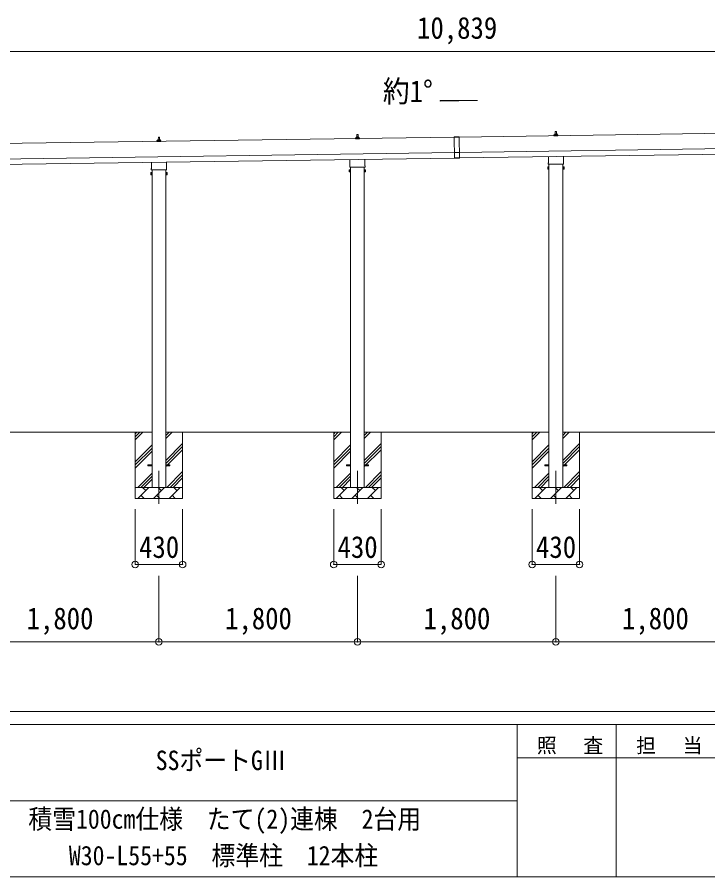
# Model space of a CAD drawing. Units: millimetres at full size, sheet at 1:60. Extents: x -16864 to 16864, y -11640 to 11640.
# Drawn here: x 869 to 7132, y -11640 to -3847 of the extents above; entities that cross this region are included whole.
import ezdxf
from ezdxf.enums import TextEntityAlignment as Align

# ---------------------------------------------------------------- set-up
doc = ezdxf.new("R2010")
doc.units = ezdxf.units.MM
doc.header["$LTSCALE"] = 60
doc.header["$PDMODE"] = 32
doc.header["$PDSIZE"] = 60
doc.linetypes.add('CHAIN1', pattern=[8, 5, -1, 1, -1])
for name, color, linetype, lineweight in [('0-1_Defpoints', 7, 'CHAIN1', 9), ('0-2_TEXT1', 4, 'Continuous', 9), ('0-3_SHAPE', 7, 'Continuous', 9), ('0-7_PARTS2', 7, 'Continuous', 9), ('0-8_TABLE1', 6, 'Continuous', 9), ('F-0', 7, 'Continuous', 9)]:
    doc.layers.add(name, color=color, linetype=linetype, lineweight=lineweight)
doc.styles.add('ＭＳ ゴシック', font='')
doc.styles.get('ＭＳ ゴシック').set_extended_font_data('MS Gothic')

msp = doc.modelspace()

# ---------------------------------------------------------------- linework, layer by layer
at = {"layer": '0-1_Defpoints'}
for p, q in [((2154.36, -7959.13), (2154.36, -8308.13)), ((3954.36, -7959.13), (3954.36, -8308.13)), ((5754.36, -7959.13), (5754.36, -8308.13))]:
    msp.add_line(p, q, dxfattribs=at)
at = {"layer": '0-2_TEXT1'}
for p, q in [((5042.26, -4603.3), (4706.26, -4608.1)), ((3950.39, -4908.94), (3958.94, -4908.94)), ((10242.05, -4856.47), (4877.1, -4933.11)), ((5744.66, -4911.94), (5744.66, -4907.73)), ((5745.66, -4907.73), (5763.66, -4907.73)), ((5748.66, -4907.73), (5749.39, -4884.2)), ((5750.39, -4883.23), (5758.94, -4883.23)), ((5759.94, -4884.2), (5760.66, -4907.73)), ((5764.66, -4911.94), (5764.66, -4907.73)), ((4832.1, -4933.76), (-532.85, -5010.4)), ((2136.41, -4974.66), (2136.41, -4966.94)), ((2172.91, -4974.66), (2136.41, -4974.66)), ((2136.79, -4966.16), (2172.53, -4966.16)), ((2137.18, -4965.97), (2143.9, -4964.34)), ((2144.28, -4964.16), (2165.04, -4964.16)), ((2144.66, -4963.37), (2144.66, -4959.16)), ((2145.66, -4959.16), (2163.66, -4959.16)), ((2148.66, -4959.16), (2149.39, -4935.63)), ((2150.39, -4934.66), (2158.94, -4934.66)), ((2159.94, -4935.63), (2160.66, -4959.16)), ((2164.66, -4963.37), (2164.66, -4959.16)), ((2172.15, -4965.97), (2165.43, -4964.34)), ((2172.91, -4974.66), (2172.91, -4966.94)), ((3936.41, -4948.94), (3936.41, -4941.23)), ((3972.91, -4948.94), (3936.41, -4948.94)), ((3936.79, -4940.44), (3972.53, -4940.44)), ((3937.18, -4940.26), (3943.9, -4938.63)), ((3944.28, -4938.44), (3965.04, -4938.44)), ((3944.66, -4937.66), (3944.66, -4933.44)), ((3945.66, -4933.44), (3963.66, -4933.44)), ((3948.66, -4933.44), (3949.39, -4909.92)), ((3959.94, -4909.92), (3960.66, -4933.44)), ((3964.66, -4937.66), (3964.66, -4933.44)), ((3972.15, -4940.26), (3965.43, -4938.63)), ((3972.91, -4948.94), (3972.91, -4941.23)), ((4832.09, -4932.76), (4877.09, -4932.11)), ((4832.09, -4932.76), (4834.84, -5125.24)), ((4877.1, -4933.11), (4832.1, -4933.76)), ((4877.09, -4932.11), (4879.83, -5124.59)), ((5736.41, -4923.23), (5736.41, -4915.52)), ((5772.91, -4923.23), (5736.41, -4923.23)), ((5736.79, -4914.73), (5772.53, -4914.73)), ((5737.18, -4914.54), (5743.9, -4912.91)), ((5744.28, -4912.73), (5765.04, -4912.73)), ((5772.15, -4914.54), (5765.43, -4912.91)), ((5772.91, -4923.23), (5772.91, -4915.52)), ((4879.1, -5073.1), (10244.05, -4996.46)), ((4879.81, -5123.09), (10244.77, -5046.45)), ((-530.85, -5150.38), (4834.1, -5073.74)), ((-530.13, -5200.38), (4834.82, -5123.74)), ((3886.06, -5192.93), (3886.06, -5137.29)), ((4022.66, -5135.34), (4022.66, -5192.93)), ((4879.11, -5074.1), (4834.12, -5074.74)), ((4879.76, -5119.59), (4834.77, -5120.24)), ((4879.83, -5124.59), (4834.84, -5125.24)), ((5686.06, -5167.22), (5686.06, -5111.58)), ((5822.66, -5109.62), (5822.66, -5167.22)), ((2086.06, -5218.64), (2086.06, -5163)), ((2222.66, -5161.05), (2222.66, -5218.64)), ((3884.36, -5201.7), (3884.36, -5196.2)), ((4022.29, -5205.2), (3886.42, -5205.2)), ((3891.86, -5205.2), (3891.86, -8109.13)), ((4016.86, -8109.13), (4016.86, -5205.2)), ((4024.36, -5196.2), (4024.36, -5201.7)), ((5680.36, -5205.49), (5681.11, -5204.17)), ((5680.36, -5205.49), (5680.36, -5222.49)), ((5687.36, -5209.08), (5681.11, -5209.08)), ((5687.36, -5218.9), (5681.11, -5218.9)), ((5684.36, -5175.99), (5684.36, -5170.49)), ((5822.29, -5179.49), (5686.42, -5179.49)), ((5691.86, -5179.49), (5691.86, -8109.13)), ((5816.86, -8109.13), (5816.86, -5179.49)), ((5821.36, -5209.08), (5827.6, -5209.08)), ((5821.36, -5218.9), (5827.6, -5218.9)), ((5824.36, -5170.49), (5824.36, -5175.99)), ((5828.36, -5205.49), (5827.6, -5204.17)), ((5828.36, -5205.49), (5828.36, -5222.49)), ((2080.36, -5256.92), (2081.11, -5255.6)), ((2080.36, -5256.92), (2080.36, -5273.92)), ((2080.36, -5273.92), (2081.11, -5275.23)), ((2087.36, -5260.51), (2081.11, -5260.51)), ((2087.36, -5270.32), (2081.11, -5270.32)), ((2087.36, -5275.23), (2081.11, -5275.23)), ((2084.36, -5227.42), (2084.36, -5221.92)), ((2222.29, -5230.92), (2086.42, -5230.92)), ((2089.86, -5274.62), (2087.36, -5274.62)), ((2091.86, -5230.92), (2091.86, -8109.13)), ((2216.86, -8109.13), (2216.86, -5230.92)), ((2218.86, -5274.62), (2221.36, -5274.62)), ((2221.36, -5260.51), (2227.6, -5260.51)), ((2221.36, -5270.32), (2227.6, -5270.32)), ((2221.36, -5275.23), (2227.6, -5275.23)), ((2224.36, -5221.92), (2224.36, -5227.42)), ((2228.36, -5256.92), (2227.6, -5255.6)), ((2228.36, -5273.92), (2227.6, -5275.23)), ((2228.36, -5256.92), (2228.36, -5273.92)), ((3880.36, -5231.2), (3881.11, -5229.89)), ((3880.36, -5231.2), (3880.36, -5248.2)), ((3880.36, -5248.2), (3881.11, -5249.52)), ((3887.36, -5234.79), (3881.11, -5234.79)), ((3887.36, -5244.61), (3881.11, -5244.61)), ((3887.36, -5249.52), (3881.11, -5249.52)), ((3889.86, -5248.9), (3887.36, -5248.9)), ((4018.86, -5248.9), (4021.36, -5248.9)), ((4021.36, -5234.79), (4027.6, -5234.79)), ((4021.36, -5244.61), (4027.6, -5244.61)), ((4021.36, -5249.52), (4027.6, -5249.52)), ((4028.36, -5231.2), (4027.6, -5229.89)), ((4028.36, -5248.2), (4027.6, -5249.52)), ((4028.36, -5231.2), (4028.36, -5248.2)), ((5680.36, -5222.49), (5681.11, -5223.8)), ((5687.36, -5223.8), (5681.11, -5223.8)), ((5689.86, -5223.19), (5687.36, -5223.19)), ((5818.86, -5223.19), (5821.36, -5223.19)), ((5821.36, -5223.8), (5827.6, -5223.8)), ((5828.36, -5222.49), (5827.6, -5223.8)), ((2054.36, -7904.63), (2091.86, -7904.63)), ((2054.36, -7913.63), (2054.36, -7904.63)), ((2054.36, -7904.63), (2091.86, -7904.63)), ((2054.36, -7913.63), (2054.36, -7904.63)), ((2054.36, -7913.63), (2091.86, -7913.63)), ((2054.36, -7913.63), (2091.86, -7913.63)), ((2216.86, -7904.63), (2254.36, -7904.63)), ((2216.86, -7904.63), (2254.36, -7904.63)), ((2216.86, -7913.63), (2254.36, -7913.63)), ((2216.86, -7913.63), (2254.36, -7913.63)), ((2254.36, -7913.63), (2254.36, -7904.63)), ((2254.36, -7913.63), (2254.36, -7904.63)), ((3854.36, -7904.63), (3891.86, -7904.63)), ((3854.36, -7913.63), (3854.36, -7904.63)), ((3854.36, -7904.63), (3891.86, -7904.63)), ((3854.36, -7913.63), (3854.36, -7904.63)), ((3854.36, -7913.63), (3891.86, -7913.63)), ((3854.36, -7913.63), (3891.86, -7913.63)), ((4016.86, -7904.63), (4054.36, -7904.63)), ((4016.86, -7904.63), (4054.36, -7904.63)), ((4016.86, -7913.63), (4054.36, -7913.63)), ((4016.86, -7913.63), (4054.36, -7913.63)), ((4054.36, -7913.63), (4054.36, -7904.63)), ((4054.36, -7913.63), (4054.36, -7904.63)), ((5654.36, -7904.63), (5691.86, -7904.63)), ((5654.36, -7913.63), (5654.36, -7904.63)), ((5654.36, -7904.63), (5691.86, -7904.63)), ((5654.36, -7913.63), (5654.36, -7904.63)), ((5654.36, -7913.63), (5691.86, -7913.63)), ((5654.36, -7913.63), (5691.86, -7913.63)), ((5816.86, -7904.63), (5854.36, -7904.63)), ((5816.86, -7904.63), (5854.36, -7904.63)), ((5816.86, -7913.63), (5854.36, -7913.63)), ((5816.86, -7913.63), (5854.36, -7913.63)), ((5854.36, -7913.63), (5854.36, -7904.63)), ((5854.36, -7913.63), (5854.36, -7904.63))]:
    msp.add_line(p, q, dxfattribs=at)
for points in [[(5687.36, -5223.8), (5687.36, -5204.17), (5681.11, -5204.17)], [(5687.36, -5223.19), (5687.36, -5204.79), (5689.86, -5204.79)], [(5821.36, -5223.19), (5821.36, -5204.79), (5818.86, -5204.79)], [(5821.36, -5223.8), (5821.36, -5204.17), (5827.6, -5204.17)], [(2087.36, -5275.23), (2087.36, -5255.6), (2081.11, -5255.6)], [(2087.36, -5274.62), (2087.36, -5256.22), (2089.86, -5256.22)], [(2221.36, -5274.62), (2221.36, -5256.22), (2218.86, -5256.22)], [(2221.36, -5275.23), (2221.36, -5255.6), (2227.6, -5255.6)], [(3887.36, -5249.52), (3887.36, -5229.89), (3881.11, -5229.89)], [(3887.36, -5248.9), (3887.36, -5230.5), (3889.86, -5230.5)], [(4021.36, -5248.9), (4021.36, -5230.5), (4018.86, -5230.5)], [(4021.36, -5249.52), (4021.36, -5229.89), (4027.6, -5229.89)]]:
    msp.add_lwpolyline(points, dxfattribs=at)
for points in [[(5689.86, -5224.49), (5689.86, -5203.49), (5691.86, -5203.49), (5691.86, -5224.49)], [(5818.86, -5224.49), (5818.86, -5203.49), (5816.86, -5203.49), (5816.86, -5224.49)], [(2089.86, -5275.92), (2089.86, -5254.92), (2091.86, -5254.92), (2091.86, -5275.92)], [(2218.86, -5275.92), (2218.86, -5254.92), (2216.86, -5254.92), (2216.86, -5275.92)], [(3889.86, -5250.2), (3889.86, -5229.2), (3891.86, -5229.2), (3891.86, -5250.2)], [(4018.86, -5250.2), (4018.86, -5229.2), (4016.86, -5229.2), (4016.86, -5250.2)]]:
    msp.add_lwpolyline(points, close=True, dxfattribs=at)
for centre, radius, start, end in [((3950.39, -4909.94), 1, 90, 178.60509), ((3958.94, -4909.94), 1, 1.39491, 90), ((5748.75, -4908.36), 4.13, 90, 171.17633), ((5745.66, -4908.73), 1, 90, 180), ((5750.39, -4884.23), 1, 90, 178.60509), ((5758, -4907.73), 4.83, 133.60282, 180), ((5751.33, -4907.73), 4.83, 0, 46.39718), ((5758.94, -4884.23), 1, 1.39491, 90), ((5760.58, -4908.36), 4.13, 8.82367, 90), ((5763.66, -4908.73), 1, 0, 90), ((2137.41, -4966.94), 1, 103.62699, 180), ((2143.66, -4963.37), 1, 283.62699, 0), ((2148.75, -4959.79), 4.13, 90, 171.17633), ((2145.66, -4960.16), 1, 90, 180), ((2150.39, -4935.66), 1, 90, 178.60509), ((2158, -4959.16), 4.83, 133.60282, 180), ((2151.33, -4959.16), 4.83, 0, 46.39718), ((2158.94, -4935.66), 1, 1.39491, 90), ((2160.58, -4959.79), 4.13, 8.82367, 90), ((2163.66, -4960.16), 1, 0, 90), ((2165.66, -4963.37), 1, 180, 256.37301), ((2171.91, -4966.94), 1, 0, 76.37301), ((3937.41, -4941.23), 1, 103.62699, 180), ((3943.66, -4937.66), 1, 283.62699, 0), ((3948.75, -4934.08), 4.13, 90, 171.17633), ((3945.66, -4934.44), 1, 90, 180), ((3958, -4933.44), 4.83, 133.60282, 180), ((3951.33, -4933.44), 4.83, 0, 46.39718), ((3960.58, -4934.08), 4.13, 8.82367, 90), ((3963.66, -4934.44), 1, 0, 90), ((3965.66, -4937.66), 1, 180, 256.37301), ((3971.91, -4941.23), 1, 0, 76.37301), ((5737.41, -4915.52), 1, 103.62699, 180), ((5743.66, -4911.94), 1, 283.62699, 0), ((5765.66, -4911.94), 1, 180, 256.37301), ((5771.91, -4915.52), 1, 0, 76.37301), ((2088.36, -5221.92), 4, 125.09963, 180), ((2220.36, -5221.92), 4, 0, 54.90037), ((3888.36, -5196.2), 4, 125.09963, 180), ((3888.36, -5201.7), 4, 180, 194.47751), ((3888.36, -5201.7), 4, 194.47751, 241.04498), ((4020.36, -5201.7), 4, 298.95502, 345.52249), ((4020.36, -5196.2), 4, 0, 54.90037), ((4020.36, -5201.7), 4, 345.52249, 0), ((5684.7, -5206.63), 4.34, 145.61575, 214.38425), ((5684.7, -5221.35), 4.34, 145.61575, 214.38425), ((5696.6, -5213.99), 16.24, 162.41205, 197.58795), ((5688.36, -5170.49), 4, 125.09963, 180), ((5688.36, -5175.99), 4, 180, 194.47751), ((5688.36, -5175.99), 4, 194.47751, 241.04498), ((5820.36, -5175.99), 4, 298.95502, 345.52249), ((5820.36, -5170.49), 4, 0, 54.90037), ((5820.36, -5175.99), 4, 345.52249, 0), ((5812.11, -5213.99), 16.24, 342.41205, 17.58795), ((5824.01, -5206.63), 4.34, 325.61575, 34.38425), ((5824.01, -5221.35), 4.34, 325.61575, 34.38425), ((2084.7, -5258.06), 4.34, 145.61575, 214.38425), ((2096.6, -5265.42), 16.24, 162.41205, 197.58795), ((2084.7, -5272.78), 4.34, 145.61575, 214.38425), ((2088.36, -5227.42), 4, 180, 194.47751), ((2088.36, -5227.42), 4, 194.47751, 241.04498), ((2220.36, -5227.42), 4, 298.95502, 345.52249), ((2220.36, -5227.42), 4, 345.52249, 0), ((2212.11, -5265.42), 16.24, 342.41205, 17.58795), ((2224.01, -5258.06), 4.34, 325.61575, 34.38425), ((2224.01, -5272.78), 4.34, 325.61575, 34.38425), ((3884.7, -5232.34), 4.34, 145.61575, 214.38425), ((3896.6, -5239.7), 16.24, 162.41205, 197.58795), ((3884.7, -5247.06), 4.34, 145.61575, 214.38425), ((4012.11, -5239.7), 16.24, 342.41205, 17.58795), ((4024.01, -5232.34), 4.34, 325.61575, 34.38425), ((4024.01, -5247.06), 4.34, 325.61575, 34.38425)]:
    msp.add_arc(centre, radius, start, end, dxfattribs=at)
at = {"layer": '0-3_SHAPE'}
for p, q in [((2091.86, -7609.13), (416.86, -7609.13)), ((1939.36, -7609.13), (1939.36, -8209.13)), ((1939.36, -7622.61), (1952.84, -7609.13)), ((1939.36, -7650.9), (1981.12, -7609.13)), ((1939.36, -7679.18), (2009.41, -7609.13)), ((3891.86, -7609.13), (2216.86, -7609.13)), ((2216.86, -7637.96), (2245.68, -7609.13)), ((2216.86, -7666.24), (2273.96, -7609.13)), ((2369.36, -7609.13), (2369.36, -8209.13)), ((3739.36, -7609.13), (3739.36, -8209.13)), ((3739.36, -7622.61), (3752.84, -7609.13)), ((3739.36, -7650.9), (3781.12, -7609.13)), ((3739.36, -7679.18), (3809.41, -7609.13)), ((5691.86, -7609.13), (4016.86, -7609.13)), ((4016.86, -7637.96), (4045.68, -7609.13)), ((4016.86, -7666.24), (4073.96, -7609.13)), ((4169.36, -7609.13), (4169.36, -8209.13)), ((5539.36, -7609.13), (5539.36, -8209.13)), ((5539.36, -7622.61), (5552.84, -7609.13)), ((5539.36, -7650.9), (5581.12, -7609.13)), ((5539.36, -7679.18), (5609.41, -7609.13)), ((7491.86, -7609.13), (5816.86, -7609.13)), ((5816.86, -7637.96), (5845.68, -7609.13)), ((5816.86, -7666.24), (5873.96, -7609.13)), ((5969.36, -7609.13), (5969.36, -8209.13)), ((2216.86, -7864.23), (2369.36, -7711.73)), ((4016.86, -7864.23), (4169.36, -7711.73)), ((5816.86, -7864.23), (5969.36, -7711.73)), ((1939.36, -7877.17), (2091.86, -7724.67)), ((1939.36, -7905.46), (2091.86, -7752.96)), ((1939.36, -7933.74), (2091.86, -7781.24)), ((2216.86, -7892.51), (2369.36, -7740.01)), ((2216.86, -7920.8), (2369.36, -7768.3)), ((3739.36, -7877.17), (3891.86, -7724.67)), ((3739.36, -7905.46), (3891.86, -7752.96)), ((3739.36, -7933.74), (3891.86, -7781.24)), ((4016.86, -7892.51), (4169.36, -7740.01)), ((4016.86, -7920.8), (4169.36, -7768.3)), ((5539.36, -7877.17), (5691.86, -7724.67)), ((5539.36, -7905.46), (5691.86, -7752.96)), ((5539.36, -7933.74), (5691.86, -7781.24)), ((5816.86, -7892.51), (5969.36, -7740.01)), ((5816.86, -7920.8), (5969.36, -7768.3)), ((1961.95, -8109.13), (2091.86, -7979.23)), ((1990.24, -8109.13), (2091.86, -8007.51)), ((2226.51, -8109.13), (2369.36, -7966.29)), ((2254.8, -8109.13), (2369.36, -7994.57)), ((2283.08, -8109.13), (2369.36, -8022.86)), ((3761.95, -8109.13), (3891.86, -7979.23)), ((3790.24, -8109.13), (3891.86, -8007.51)), ((4026.51, -8109.13), (4169.36, -7966.29)), ((4054.8, -8109.13), (4169.36, -7994.57)), ((4083.08, -8109.13), (4169.36, -8022.86)), ((5561.95, -8109.13), (5691.86, -7979.23)), ((5590.24, -8109.13), (5691.86, -8007.51)), ((5826.51, -8109.13), (5969.36, -7966.29)), ((5854.8, -8109.13), (5969.36, -7994.57)), ((5883.08, -8109.13), (5969.36, -8022.86)), ((2018.52, -8109.13), (2091.86, -8035.8)), ((3818.52, -8109.13), (3891.86, -8035.8)), ((5618.52, -8109.13), (5691.86, -8035.8)), ((1939.36, -8109.13), (2369.36, -8109.13)), ((1962.93, -8209.13), (2062.93, -8109.13)), ((1991.49, -8180.58), (2020.04, -8209.13)), ((2034.38, -8137.68), (2005.83, -8109.13)), ((2104.36, -8209.13), (2204.36, -8109.13)), ((2132.91, -8180.58), (2161.46, -8209.13)), ((2175.8, -8137.68), (2147.25, -8109.13)), ((2245.78, -8209.13), (2345.78, -8109.13)), ((2274.33, -8180.58), (2302.88, -8209.13)), ((2317.22, -8137.68), (2288.67, -8109.13)), ((3739.36, -8109.13), (4169.36, -8109.13)), ((3762.93, -8209.13), (3862.93, -8109.13)), ((3791.49, -8180.58), (3820.04, -8209.13)), ((3834.38, -8137.68), (3805.83, -8109.13)), ((3904.36, -8209.13), (4004.36, -8109.13)), ((3932.91, -8180.58), (3961.46, -8209.13)), ((3975.8, -8137.68), (3947.25, -8109.13)), ((4045.78, -8209.13), (4145.78, -8109.13)), ((4074.33, -8180.58), (4102.88, -8209.13)), ((4117.22, -8137.68), (4088.67, -8109.13)), ((5539.36, -8109.13), (5969.36, -8109.13)), ((5562.93, -8209.13), (5662.93, -8109.13)), ((5591.49, -8180.58), (5620.04, -8209.13)), ((5634.38, -8137.68), (5605.83, -8109.13)), ((5704.36, -8209.13), (5804.36, -8109.13)), ((5732.91, -8180.58), (5761.46, -8209.13)), ((5775.8, -8137.68), (5747.25, -8109.13)), ((5845.78, -8209.13), (5945.78, -8109.13)), ((5874.33, -8180.58), (5902.88, -8209.13)), ((5917.22, -8137.68), (5888.67, -8109.13)), ((2369.36, -8209.13), (1939.36, -8209.13)), ((4169.36, -8209.13), (3739.36, -8209.13)), ((5969.36, -8209.13), (5539.36, -8209.13))]:
    msp.add_line(p, q, dxfattribs=at)
at = {"layer": '0-7_PARTS2', "color": 4}
for p, q in [((4706.26, -4608.1), (4706.26, -4603.3)), ((4706.26, -4603.3), (5042.26, -4603.3))]:
    msp.add_line(p, q, dxfattribs=at)
at = {"layer": '0-8_TABLE1'}
for p, q in [((10275.06, -4156.49), (-563.86, -4156.49)), ((1939.36, -8808.13), (1939.36, -8308.13)), ((2369.36, -8808.13), (2369.36, -8308.13)), ((3739.36, -8808.13), (3739.36, -8308.13)), ((4169.36, -8808.13), (4169.36, -8308.13)), ((5539.36, -8808.13), (5539.36, -8308.13)), ((5969.36, -8808.13), (5969.36, -8308.13)), ((1939.36, -8808.13), (2369.36, -8808.13)), ((3739.36, -8808.13), (4169.36, -8808.13)), ((5539.36, -8808.13), (5969.36, -8808.13)), ((2154.36, -9510.13), (2154.36, -8910.13)), ((3954.36, -9510.13), (3954.36, -8910.13)), ((5754.36, -9510.13), (5754.36, -8910.13)), ((2154.36, -9510.13), (354.36, -9510.13)), ((3954.36, -9510.13), (2154.36, -9510.13)), ((5754.36, -9510.13), (3954.36, -9510.13)), ((7554.36, -9510.13), (5754.36, -9510.13))]:
    msp.add_line(p, q, dxfattribs=at)
for p in [(1939.36, -8808.13), (2369.36, -8808.13), (3739.36, -8808.13), (4169.36, -8808.13), (5539.36, -8808.13), (5969.36, -8808.13), (2154.36, -9510.13), (3954.36, -9510.13), (5754.36, -9510.13)]:
    msp.add_point(p, dxfattribs=at)
at = {"layer": 'F-0', "color": 5, "lineweight": 5}
for p, q in [((-16864.12, -10140), (16015.88, -10140)), ((-16864.12, -10260), (10682.37, -10260)), ((5402.37, -10260), (5402.37, -11640)), ((6302.37, -10260), (6302.37, -11640)), ((5402.37, -10560), (9002.37, -10560)), ((-6897.63, -10950), (5402.37, -10950)), ((-16864.12, -11640), (16015.88, -11640))]:
    msp.add_line(p, q, dxfattribs=at)

# ---------------------------------------------------------------- texts
at = {"layer": '0-7_PARTS2', "style": 'ＭＳ ゴシック', "width": 0.9}
msp.add_text('約1°', height=197.9, dxfattribs=at).set_placement((4185.18, -4675.85), align=Align.BOTTOM_LEFT)
at = {"layer": '0-8_TABLE1', "color": 7, "style": 'ＭＳ ゴシック', "width": 0.9}
for s, p in [('10,839', (4495.6, -4101.49)), ('430', (1974.36, -8808.13)), ('430', (3774.36, -8808.13)), ('430', (5574.36, -8808.13)), ('1,800', (954.36, -9455.13)), ('1,800', (2754.36, -9455.13)), ('1,800', (4554.36, -9455.13)), ('1,800', (6354.36, -9455.13))]:
    msp.add_text(s, height=197.9, dxfattribs=at).set_placement(p, align=Align.BOTTOM_LEFT)
at = {"layer": 'F-0', "style": 'ＭＳ ゴシック', "width": 0.9}
for s, p in [('SSポートGⅢ', (2124.87, -10725)), ('積雪100cm仕様\u3000たて(2)連棟\u30002台用', (969.87, -11256.91)), ('W30-L55+55\u3000標準柱\u300012本柱', (1337.37, -11587.74))]:
    msp.add_text(s, height=176, dxfattribs=at).set_placement(p, align=Align.BOTTOM_LEFT)
at = {"layer": 'F-0', "char_height": 132, "attachment_point": 7, "style": 'ＭＳ ゴシック'}
for s, insert in [('\\T1.17;照\u3000査', (5582.37, -10530)), ('\\T1.17;担\u3000当', (6482.37, -10530))]:
    msp.add_mtext(s, dxfattribs=dict(at, insert=insert))

doc.saveas('drawing.dxf')
